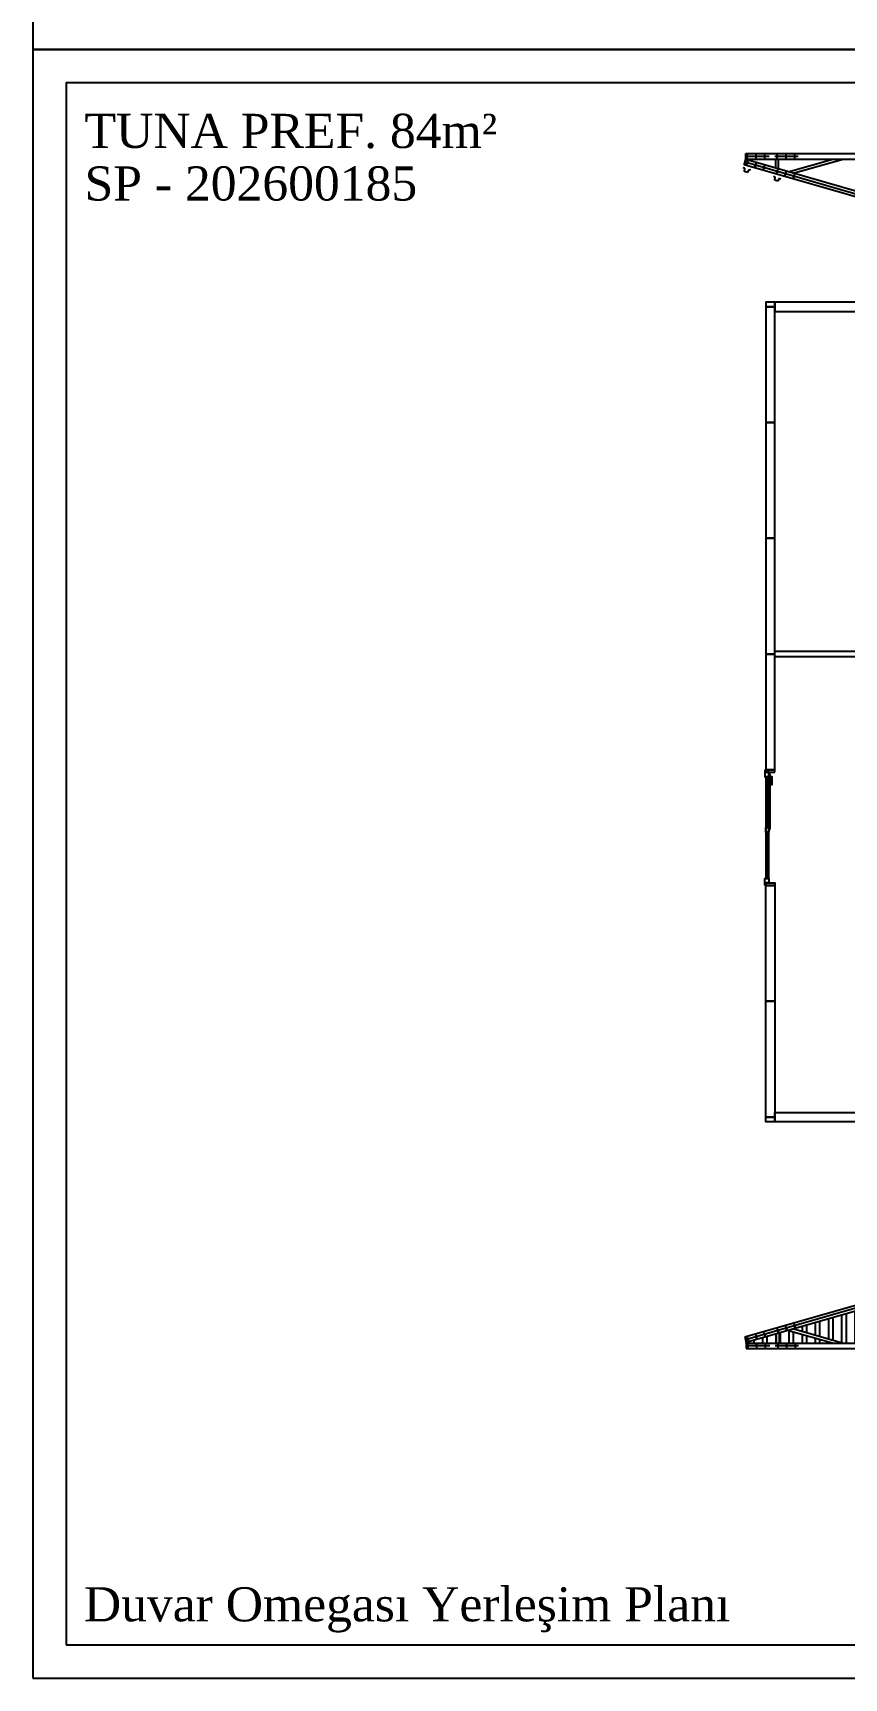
# Model space of a CAD drawing. Header units: millimetres. Extents: x 142629 to 168404, y -211947 to -204319.
# Drawn here: x 144330 to 145209, y -209209 to -207425 of the extents above; entities that cross this region are included whole.
import ezdxf

# ---------------------------------------------------------------- set-up
doc = ezdxf.new("R2010")
doc.units = ezdxf.units.MM
for name, color, linetype in [('Block1', 255, 'Continuous'), ('KAPI-PEN', 3, 'Continuous'), ('ÖLÇÜLENDİRME', 121, 'Continuous')]:
    doc.layers.add(name, color=color, linetype=linetype)
doc.styles.add('133', font='times.ttf')

# ---------------------------------------------------------------- blocks, each defined once
blk = doc.blocks.new('omega')
at = {"layer": 'Block1', "color": 1}
for p, q in [((32355, 6698), (32338, 6703)), ((32355, 6698), (32368, 6729)), ((32368, 6729), (32403, 6718)), ((32403, 6718), (32397, 6685)), ((32397, 6685), (32415, 6680))]:
    blk.add_line(p, q, dxfattribs=at)
blk = doc.blocks.new('1250')
at = {"layer": 'Block1', "color": 7}
for p, q in [((137474.2, -210534.2), (137524.2, -210534.2)), ((137529.2, -210534.2), (137584.2, -210534.2))]:
    blk.add_line(p, q, dxfattribs=at)
for points in [[(137467.1, -210532.5), (137467.1, -210531.5), (137474.2, -210531.5), (137474.2, -210536), (137469.2, -210536), (137469.2, -210532.5), (137467.1, -210532.5)], [(137591.3, -210532.5), (137591.3, -210531.5), (137584.2, -210531.5), (137584.2, -210536), (137589.2, -210536), (137589.2, -210532.5), (137591.3, -210532.5)], [(137584.8, -210537.5), (137584.8, -210539.3), (137575.8, -210539.3), (137575.8, -210538.3), (137583.8, -210538.3), (137583.8, -210537.5), (137584.8, -210537.5)]]:
    blk.add_lwpolyline(points, dxfattribs=at)
for points in [[(137474.2, -210536), (137584.2, -210536), (137584.2, -210532.5), (137474.2, -210532.5)], [(137524.2, -210532.5), (137529.2, -210532.5), (137529.2, -210536), (137524.2, -210536)], [(137527.7, -210537.5), (137586.7, -210537.5), (137586.7, -210536), (137527.7, -210536)]]:
    blk.add_lwpolyline(points, close=True, dxfattribs=at)
at = {"layer": 'KAPI-PEN', "color": 175, "true_color": 0x4554a5}
for points in [[(137466.4, -210532.5), (137469.2, -210532.5), (137469.2, -210542.5), (137466.4, -210542.5)], [(137589.2, -210542.5), (137591.9, -210542.5), (137591.9, -210532.5), (137589.2, -210532.5)]]:
    blk.add_lwpolyline(points, close=True, dxfattribs=at)

msp = doc.modelspace()

# ---------------------------------------------------------------- hatches: boundary and pattern name
at = {"layer": 'Block1'}
h = msp.add_hatch(dxfattribs=at)
h.set_pattern_fill('ANSI32', color=256, scale=1.5, angle=45)
h.set_pattern_definition([(90, (129276.21, -188121.768), (-14.2875, 0), []), (90, (129280.972, -188117.006), (-14.2875, 0), [])])
h.paths.add_polyline_path([(145135.654, -208835.411), (145106.154, -208843.913), (145106.154, -208845.223), (145135.654, -208845.223)])
h.paths.add_polyline_path([(145149.024, -208831.558), (145138.654, -208834.546), (145138.654, -208845.223), (145197.487, -208845.223)])
h.paths.add_polyline_path([(145221.653, -208810.627), (145154.491, -208829.982), (145208.541, -208845.223), (145221.653, -208845.223)])
h.paths.add_polyline_path([(145283.545, -208792.79), (145224.653, -208809.762), (145224.654, -208845.223), (145233.445, -208845.223)])
h.paths.add_polyline_path([(145298.153, -208788.58), (145289.271, -208791.14), (145237.595, -208845.223), (145298.153, -208845.223)])
h.paths.add_polyline_path([(145309.378, -208785.345), (145301.153, -208787.716), (145301.153, -208845.223), (145362.019, -208845.223)])
h.paths.add_polyline_path([(145374.653, -208766.534), (145312.565, -208784.427), (145366.013, -208845.223), (145374.653, -208845.223)])
h.paths.add_polyline_path([(145439.432, -208747.865), (145377.653, -208765.669), (145377.653, -208845.223), (145385.598, -208845.223)])
h.paths.add_polyline_path([(145451.153, -208744.487), (145443.51, -208746.69), (145389.026, -208845.223), (145451.153, -208845.223)])
h.paths.add_polyline_path([(145461.737, -208741.437), (145454.153, -208743.623), (145454.153, -208845.223), (145484.154, -208845.223), (145484.154, -208844.777), (145482.492, -208839.012), (145509.075, -208831.351)])
h.paths.add_polyline_path([(145527.653, -208722.441), (145464.681, -208740.589), (145512.019, -208830.502), (145527.653, -208825.997)])
h.paths.add_polyline_path([(145566.514, -208711.242), (145530.653, -208721.576), (145530.653, -208825.132), (145542.827, -208821.624)])
h.paths.add_polyline_path([(145592.522, -208710.299), (145581.154, -208707.023), (145569.785, -208710.299), (145546.098, -208820.681), (145612.126, -208801.653)])
h.paths.add_polyline_path([(145631.654, -208721.576), (145595.793, -208711.242), (145615.016, -208800.82), (145631.654, -208796.025)])
h.paths.add_polyline_path([(145697.626, -208740.589), (145634.654, -208722.441), (145634.654, -208795.16), (145675.02, -208783.527)])
h.paths.add_polyline_path([(145708.154, -208743.623), (145700.57, -208741.437), (145679.017, -208782.376), (145708.154, -208773.979)])
h.paths.add_polyline_path([(145718.797, -208746.69), (145711.154, -208744.487), (145711.154, -208773.114), (145730.349, -208767.582)])
h.paths.add_polyline_path([(145760.82, -208758.801), (145722.875, -208747.865), (145733.306, -208766.73)])
h.paths.add_polyline_path([(145332.234, -208809.156), (145342.989, -208821.39), (145352.611, -208812.931), (145341.855, -208800.697)], flags=25)
h.paths.add_polyline_path([(145376.218, -208813.83), (145376.218, -208797.541), (145363.406, -208797.541), (145363.406, -208813.83)], flags=9)
h.paths.add_polyline_path([(145408.616, -208806.091), (145419.714, -208786.022), (145408.502, -208779.822), (145397.405, -208799.892)], flags=25)
h.paths.add_polyline_path([(145452.057, -208806.196), (145452.057, -208783.262), (145439.246, -208783.262), (145439.246, -208806.196)], flags=9)
h.paths.add_polyline_path([(145485.226, -208782.816), (145495.91, -208803.109), (145507.246, -208797.14), (145496.562, -208776.847)], flags=25)
h.paths.add_polyline_path([(145528.769, -208795.173), (145528.769, -208772.239), (145515.958, -208772.239), (145515.958, -208795.173)], flags=9)
h.paths.add_polyline_path([(145551.945, -208789.541), (145556.757, -208767.118), (145544.231, -208764.43), (145539.419, -208786.853)], flags=25)
h.paths.add_polyline_path([(145592.516, -208795.721), (145592.516, -208757.498), (145571.164, -208757.498), (145571.164, -208795.721)], flags=24)
h.paths.add_polyline_path([(145639.728, -208795.173), (145639.728, -208772.239), (145626.917, -208772.239), (145626.917, -208795.173)], flags=9)
h.paths.add_polyline_path([(145605.399, -208766.411), (145610.21, -208788.834), (145622.736, -208786.146), (145617.924, -208763.723)], flags=25)
h.paths.add_polyline_path([(145666.084, -208803.702), (145676.768, -208783.409), (145665.432, -208777.441), (145654.749, -208797.734)], flags=9)

# ---------------------------------------------------------------- linework, layer by layer
at = {"layer": 'Block1', "color": 1}
for p, q in [((145102.654, -207555.717), (145580.654, -207555.717)), ((145102.654, -207561.717), (145102.654, -207555.717)), ((145100.992, -207567.927), (145102.654, -207562.162)), ((145578.992, -207705.682), (145100.992, -207567.927)), ((145102.654, -207561.717), (145580.654, -207561.717)), ((145102.654, -207561.717), (145102.654, -207562.162)), ((145580.654, -207699.916), (145102.654, -207562.162)), ((145105.654, -207561.717), (145105.654, -207563.027)), ((145135.154, -207571.528), (145135.154, -207561.717)), ((145138.154, -207572.393), (145138.154, -207561.717)), ((145148.524, -207575.382), (145196.987, -207561.717)), ((145153.991, -207576.957), (145208.041, -207561.717)), ((145579.492, -208701.257), (145101.492, -208839.012)), ((145581.154, -208707.023), (145103.154, -208844.777)), ((145101.492, -208839.012), (145103.154, -208844.777)), ((145135.654, -208835.411), (145135.654, -208845.223)), ((145138.654, -208834.546), (145138.654, -208845.223)), ((145149.024, -208831.558), (145197.487, -208845.223)), ((145154.491, -208829.982), (145208.541, -208845.223)), ((145103.154, -208845.223), (145103.154, -208844.777)), ((145103.154, -208845.223), (145581.154, -208845.223)), ((145103.154, -208845.223), (145103.154, -208851.223)), ((145103.154, -208851.223), (145581.154, -208851.223)), ((145106.154, -208845.223), (145106.154, -208843.913))]:
    msp.add_line(p, q, dxfattribs=at)
at = {"layer": 'Block1', "color": 2}
for p, q in [((145104.154, -207561.717), (145104.154, -207555.717)), ((145113.654, -207561.717), (145113.654, -207555.717)), ((145123.154, -207561.717), (145123.154, -207555.717)), ((145136.654, -207561.717), (145136.654, -207555.717)), ((145146.154, -207561.717), (145146.154, -207555.717)), ((145155.654, -207561.717), (145155.654, -207555.717)), ((145579.823, -207702.799), (145101.823, -207565.045)), ((145103.323, -207568.599), (145104.984, -207562.834)), ((145112.451, -207571.23), (145114.113, -207565.465)), ((145121.58, -207573.861), (145123.241, -207568.095)), ((145135.823, -207577.965), (145137.484, -207572.2)), ((145144.951, -207580.596), (145146.613, -207574.831)), ((145154.08, -207583.227), (145155.741, -207577.461)), ((145580.323, -208704.14), (145102.323, -208841.894)), ((145154.58, -208823.712), (145156.241, -208829.478)), ((145103.823, -208838.34), (145105.484, -208844.105)), ((145112.951, -208835.709), (145114.613, -208841.475)), ((145122.08, -208833.079), (145123.741, -208838.844)), ((145136.323, -208828.974), (145137.984, -208834.739)), ((145145.451, -208826.343), (145147.113, -208832.108)), ((145104.654, -208845.223), (145104.654, -208851.223)), ((145114.154, -208845.223), (145114.154, -208851.223)), ((145123.654, -208845.223), (145123.654, -208851.223)), ((145137.154, -208845.223), (145137.154, -208851.223)), ((145146.654, -208845.223), (145146.654, -208851.223)), ((145156.154, -208845.223), (145156.154, -208851.223))]:
    msp.add_line(p, q, dxfattribs=at)
at = {"layer": 'Block1', "color": 1}
for centre, radius in [((145104.154, -207558.717), 0.8), ((145104.154, -207565.716), 0.8), ((145104.154, -207558.717), 0.4), ((145104.154, -207565.717), 0.4), ((145113.282, -207568.347), 0.8), ((145113.654, -207558.717), 0.8), ((145113.282, -207568.347), 0.4), ((145113.654, -207558.717), 0.4), ((145122.411, -207570.978), 0.8), ((145122.411, -207570.978), 0.4), ((145123.154, -207558.717), 0.8), ((145123.154, -207558.717), 0.4), ((145136.654, -207558.717), 0.8), ((145136.654, -207575.083), 0.8), ((145136.654, -207558.717), 0.4), ((145136.654, -207575.083), 0.4), ((145146.154, -207558.717), 0.8), ((145146.154, -207558.717), 0.4), ((145155.654, -207558.717), 0.8), ((145155.654, -207558.717), 0.4), ((145145.782, -207577.713), 0.8), ((145145.782, -207577.713), 0.4), ((145154.911, -207580.344), 0.8), ((145154.911, -207580.344), 0.4), ((145104.654, -208841.223), 0.8), ((145104.654, -208841.223), 0.4), ((145113.782, -208838.592), 0.8), ((145113.782, -208838.592), 0.4), ((145122.911, -208835.961), 0.8), ((145122.911, -208835.961), 0.4), ((145137.154, -208831.857), 0.8), ((145137.154, -208831.857), 0.4), ((145146.282, -208829.226), 0.8), ((145146.282, -208829.226), 0.4), ((145155.411, -208826.595), 0.8), ((145155.411, -208826.595), 0.4), ((145104.654, -208848.223), 0.8), ((145104.654, -208848.223), 0.4), ((145114.154, -208848.223), 0.8), ((145114.154, -208848.223), 0.4), ((145123.654, -208848.223), 0.8), ((145123.654, -208848.223), 0.4), ((145137.154, -208848.223), 0.8), ((145137.154, -208848.223), 0.4), ((145146.654, -208848.223), 0.8), ((145146.654, -208848.223), 0.4), ((145156.154, -208848.223), 0.8), ((145156.154, -208848.223), 0.4)]:
    msp.add_circle(centre, radius, dxfattribs=at)
at = {"layer": 'KAPI-PEN', "color": 175, "true_color": 0x4554a5}
for points in [[(144330.076, -207442.776), (146827.37, -207442.776), (146827.37, -205677.012), (144330.076, -205677.012)], [(144330.076, -209208.54), (146827.37, -209208.54), (146827.37, -207442.776), (144330.076, -207442.776)], [(144366.06, -209172.556), (146791.386, -209172.556), (146791.386, -207478.76), (144366.06, -207478.76)], [(145124.114, -207721.747), (145134.114, -207721.747), (145134.114, -207716.747), (145124.114, -207716.747)], [(145134.114, -207726.747), (145259.614, -207726.747), (145259.614, -207716.747), (145134.114, -207716.747)], [(145124.114, -207847.247), (145134.114, -207847.247), (145134.114, -207721.747), (145124.114, -207721.747)], [(145124.114, -207972.747), (145134.114, -207972.747), (145134.114, -207847.247), (145124.114, -207847.247)], [(145124.114, -208098.247), (145134.114, -208098.247), (145134.114, -207972.747), (145124.114, -207972.747)], [(145124.114, -208223.747), (145134.114, -208223.747), (145134.114, -208098.247), (145124.114, -208098.247)], [(145259.614, -208101.247), (145134.114, -208101.247), (145134.114, -208095.247), (145259.614, -208095.247)], [(145124.114, -208349.247), (145134.114, -208349.247), (145134.114, -208474.747), (145124.114, -208474.747)], [(145124.114, -208474.747), (145134.114, -208474.747), (145134.114, -208600.247), (145124.114, -208600.247)], [(145124.114, -208600.247), (145134.114, -208600.247), (145134.114, -208605.247), (145124.114, -208605.247)], [(145134.114, -208595.247), (145236.864, -208595.247), (145236.864, -208605.247), (145134.114, -208605.247)]]:
    msp.add_lwpolyline(points, close=True, dxfattribs=at)
at = {"layer": 'ÖLÇÜLENDİRME', "color": 2, "ltscale": 0.5}
for p, q in [((145128.032, -207558.717), (145102.654, -207558.717)), ((145159.341, -207558.717), (145133.962, -207558.717)), ((145128.532, -208848.223), (145103.154, -208848.223)), ((145159.841, -208848.223), (145134.462, -208848.223))]:
    msp.add_line(p, q, dxfattribs=at)

# ---------------------------------------------------------------- block references
at = {"layer": 'Block1', "color": 1, "xscale": 0.1, "yscale": 0.1, "zscale": 0.1, "rotation": 180.5866211385629}
for p in [(148334.288, -206869.98), (148367.197, -206879.464)]:
    msp.add_blockref('omega', p, dxfattribs=at)
at = {"layer": 'Block1', "color": 43, "rotation": 90}
msp.add_blockref('1250', (-65408.365, -345815.667), dxfattribs=at)

# ---------------------------------------------------------------- texts
at = {"linetype": 'Continuous', "lineweight": 25, "style": '133'}
for s, p in [('TUNA PREF. 84m²', (144386.028, -207549.542)), ('SP - 202600185', (144386.028, -207606.531)), ('Duvar Omegası Yerleşim Planı', (144385.305, -209147.016))]:
    msp.add_text(s, height=37.02752, dxfattribs=at).set_placement(p)

doc.saveas('drawing.dxf')
